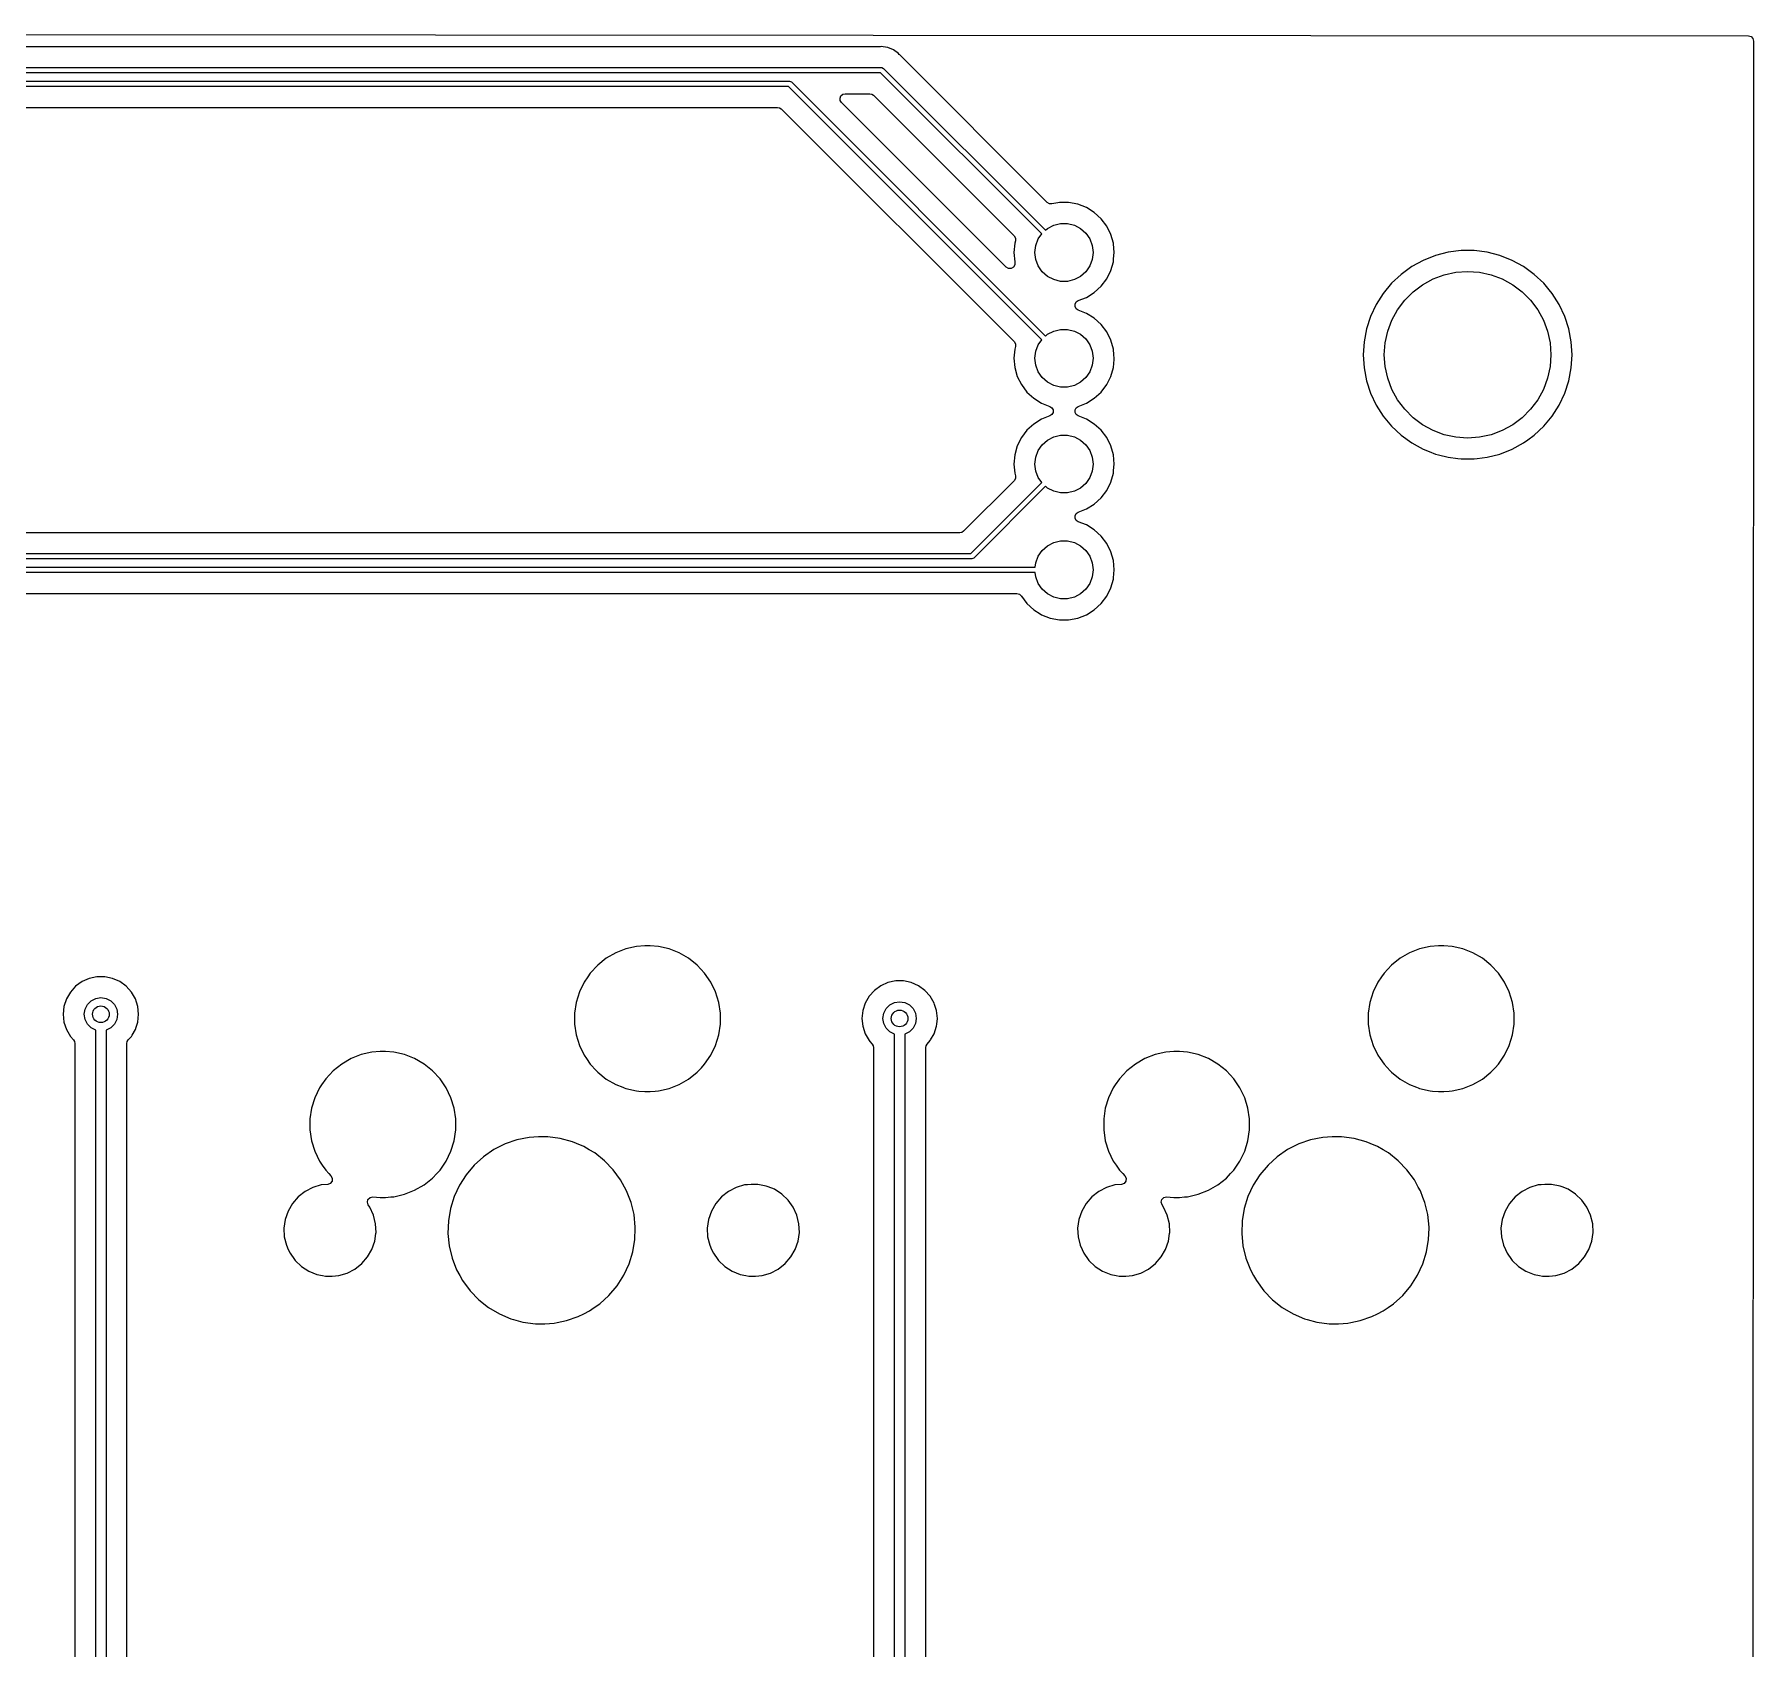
# Model space of a CAD drawing. Extents: x 30 to 259, y -142 to -25.
# Drawn here: x 217.61 to 258.88, y -63.62 to -24.86 of the extents above; entities that cross this region are included whole.
import ezdxf

# ---------------------------------------------------------------- set-up
doc = ezdxf.new("R2010")
doc.units = 0
doc.layers.add('BLACK', color=7, linetype='CONTINUOUS')

msp = doc.modelspace()

# ---------------------------------------------------------------- linework, layer by layer
at = {"layer": 'BLACK', "linetype": 'CONTINUOUS'}
for p, q in [((237.905, -25.161), (124.221, -25.161)), ((209.859, -24.864), (258.751, -24.9004)), ((237.921, -25.1599), (237.905, -25.161)), ((237.95, -25.1561), (237.921, -25.1599)), ((237.987, -25.161), (237.95, -25.1561)), ((238.097, -25.1755), (237.987, -25.161)), ((258.751, -24.9004), (258.813, -24.9171)), ((258.813, -24.9171), (258.858, -24.9624)), ((258.858, -24.9624), (258.875, -25.0244)), ((258.875, -25.0244), (258.875, -27.3999)), ((238.234, -25.2323), (238.097, -25.1755)), ((238.352, -25.3227), (238.234, -25.2323)), ((238.37, -25.3459), (238.352, -25.3227)), ((238.381, -25.3581), (238.37, -25.3459)), ((241.923, -28.9005), (238.381, -25.3581)), ((31.6, -25.6615), (237.95, -25.6615)), ((237.924, -25.7885), (31.6263, -25.7885)), ((31.7354, -25.9885), (235.737, -25.9885)), ((235.737, -25.9885), (235.782, -26.0071)), ((241.79, -29.6547), (237.924, -25.7885)), ((237.95, -25.6615), (237.995, -25.6801)), ((237.995, -25.6801), (241.881, -29.5666)), ((235.711, -26.1155), (31.7618, -26.1155)), ((241.79, -32.1947), (235.711, -26.1155)), ((235.782, -26.0071), (241.881, -32.1066)), ((236.949, -26.3936), (236.971, -26.3401)), ((236.953, -26.4513), (236.949, -26.3936)), ((236.971, -26.3401), (237.015, -26.3025)), ((237.015, -26.3025), (237.071, -26.289)), ((237.071, -26.289), (237.665, -26.289)), ((237.665, -26.289), (237.712, -26.2984)), ((237.712, -26.2984), (237.753, -26.3253)), ((237.753, -26.3253), (241.126, -29.6989)), ((202.2, -26.616), (235.452, -26.616)), ((235.452, -26.616), (235.499, -26.6254)), ((235.499, -26.6254), (235.54, -26.6523)), ((235.54, -26.6523), (241.126, -32.2389)), ((236.983, -26.5007), (236.953, -26.4513)), ((240.938, -30.4554), (236.983, -26.5007)), ((258.875, -27.3999), (258.825, -121)), ((241.974, -28.9313), (241.923, -28.9005)), ((242.034, -28.9347), (241.974, -28.9313)), ((242.174, -28.9085), (242.034, -28.9347)), ((242.214, -28.901), (242.174, -28.9085)), ((242.436, -28.901), (242.214, -28.901)), ((242.655, -28.9418), (242.436, -28.901)), ((242.862, -29.0221), (242.655, -28.9418)), ((243.051, -29.1391), (242.862, -29.0221)), ((242.862, -29.0221), (242.862, -29.0221)), ((243.215, -29.2888), (243.051, -29.1391)), ((243.349, -29.4661), (243.215, -29.2888)), ((241.126, -29.6989), (241.159, -29.7555)), ((241.707, -29.7754), (241.79, -29.6547)), ((241.881, -29.5666), (241.928, -29.5251)), ((241.928, -29.5251), (242.077, -29.4469)), ((242.077, -29.4469), (242.241, -29.4066)), ((242.241, -29.4066), (242.409, -29.4066)), ((242.409, -29.4066), (242.573, -29.4469)), ((242.573, -29.4469), (242.722, -29.5251)), ((242.722, -29.5251), (242.848, -29.6368)), ((242.848, -29.6368), (242.943, -29.7754)), ((243.448, -29.665), (243.349, -29.4661)), ((243.509, -29.8787), (243.448, -29.665)), ((241.141, -29.8787), (241.121, -30.1)), ((241.121, -30.1), (241.141, -30.3213)), ((241.158, -29.8206), (241.141, -29.8787)), ((241.159, -29.7555), (241.158, -29.8206)), ((241.626, -30.1), (241.647, -29.9328)), ((241.647, -30.2672), (241.626, -30.1)), ((241.647, -29.9328), (241.707, -29.7754)), ((242.943, -29.7754), (243.003, -29.9328)), ((243.003, -29.9328), (243.023, -30.1)), ((243.023, -30.1), (243.003, -30.2672)), ((243.51, -29.8922), (243.509, -29.8787)), ((243.529, -30.1), (243.51, -29.8922)), ((243.515, -30.2509), (243.529, -30.1)), ((251.543, -30.0949), (251.238, -30.1732)), ((251.855, -30.0555), (251.543, -30.0949)), ((252.169, -30.0555), (251.855, -30.0555)), ((251.855, -30.0555), (251.855, -30.0555)), ((252.481, -30.0949), (252.169, -30.0555)), ((252.169, -30.0555), (252.169, -30.0555)), ((252.786, -30.1732), (252.481, -30.0949)), ((240.994, -30.4875), (240.938, -30.4554)), ((241.058, -30.4872), (240.994, -30.4875)), ((241.114, -30.4545), (241.058, -30.4872)), ((241.146, -30.3983), (241.114, -30.4545)), ((241.141, -30.3213), (241.145, -30.3337)), ((241.145, -30.3337), (241.146, -30.3983)), ((241.707, -30.4246), (241.647, -30.2672)), ((241.802, -30.5632), (241.707, -30.4246)), ((242.943, -30.4246), (242.848, -30.5632)), ((243.003, -30.2672), (242.943, -30.4246)), ((243.448, -30.535), (243.509, -30.3213)), ((243.509, -30.3213), (243.515, -30.2509)), ((250.67, -30.4406), (250.415, -30.6255)), ((250.945, -30.289), (250.67, -30.4406)), ((251.238, -30.1732), (250.945, -30.289)), ((253.079, -30.289), (252.786, -30.1732)), ((253.354, -30.4406), (253.079, -30.289)), ((253.609, -30.6255), (253.354, -30.4406)), ((241.928, -30.6749), (241.802, -30.5632)), ((242.077, -30.7531), (241.928, -30.6749)), ((242.241, -30.7934), (242.077, -30.7531)), ((242.409, -30.7934), (242.241, -30.7934)), ((242.573, -30.7531), (242.409, -30.7934)), ((242.722, -30.6749), (242.573, -30.7531)), ((242.848, -30.5632), (242.722, -30.6749)), ((243.051, -31.0609), (243.215, -30.9112)), ((243.215, -30.9112), (243.349, -30.7339)), ((243.349, -30.7339), (243.448, -30.535)), ((243.349, -30.7339), (243.349, -30.7339)), ((243.349, -30.7339), (243.349, -30.7339)), ((250.186, -30.8409), (249.985, -31.0833)), ((250.415, -30.6255), (250.186, -30.8409)), ((250.702, -31.0445), (250.931, -30.8735)), ((250.931, -30.8735), (251.181, -30.7367)), ((251.181, -30.7367), (251.449, -30.637)), ((251.449, -30.637), (251.727, -30.5764)), ((251.727, -30.5764), (252.012, -30.556)), ((252.012, -30.556), (252.297, -30.5764)), ((252.297, -30.5764), (252.575, -30.637)), ((252.575, -30.637), (252.843, -30.7367)), ((252.843, -30.7367), (253.093, -30.8735)), ((253.093, -30.8735), (253.322, -31.0445)), ((253.838, -30.8409), (253.609, -30.6255)), ((253.967, -30.9964), (253.838, -30.8409)), ((242.589, -31.3405), (242.616, -31.2882)), ((242.589, -31.3995), (242.589, -31.3405)), ((242.616, -31.2882), (242.664, -31.2544)), ((242.664, -31.2544), (242.862, -31.1779)), ((242.862, -31.1779), (243.051, -31.0609)), ((249.816, -31.349), (249.682, -31.6337)), ((249.985, -31.0833), (249.816, -31.349)), ((250.329, -31.4747), (250.501, -31.2463)), ((250.501, -31.2463), (250.702, -31.0445)), ((253.322, -31.0445), (253.523, -31.2463)), ((253.523, -31.2463), (253.695, -31.4747)), ((254.039, -31.0833), (253.967, -30.9964)), ((254.208, -31.349), (254.039, -31.0833)), ((254.342, -31.6337), (254.208, -31.349)), ((242.616, -31.4518), (242.589, -31.3995)), ((242.664, -31.4856), (242.616, -31.4518)), ((242.862, -31.5621), (242.664, -31.4856)), ((243.051, -31.6791), (242.862, -31.5621)), ((243.215, -31.8288), (243.051, -31.6791)), ((249.682, -31.6337), (249.585, -31.9329)), ((250.093, -31.9925), (250.193, -31.7252)), ((250.193, -31.7252), (250.329, -31.4747)), ((253.695, -31.4747), (253.831, -31.7252)), ((253.831, -31.7252), (253.931, -31.9925)), ((254.439, -31.9329), (254.342, -31.6337)), ((241.881, -32.1066), (241.928, -32.0651)), ((241.928, -32.0651), (242.077, -31.9869)), ((242.077, -31.9869), (242.241, -31.9466)), ((242.241, -31.9466), (242.409, -31.9466)), ((242.409, -31.9466), (242.573, -31.9869)), ((242.573, -31.9869), (242.722, -32.0651)), ((242.722, -32.0651), (242.848, -32.1768)), ((242.848, -32.1768), (242.943, -32.3154)), ((243.349, -32.0061), (243.215, -31.8288)), ((243.448, -32.205), (243.349, -32.0061)), ((249.585, -31.9329), (249.526, -32.242)), ((250.032, -32.2714), (250.093, -31.9925)), ((253.931, -31.9925), (253.992, -32.2714)), ((254.498, -32.242), (254.439, -31.9329)), ((241.141, -32.4187), (241.121, -32.64)), ((241.126, -32.2389), (241.159, -32.2955)), ((241.158, -32.3606), (241.141, -32.4187)), ((241.159, -32.2955), (241.158, -32.3606)), ((241.626, -32.64), (241.647, -32.4728)), ((241.647, -32.4728), (241.707, -32.3154)), ((241.707, -32.3154), (241.79, -32.1947)), ((242.943, -32.3154), (243.003, -32.4728)), ((243.003, -32.4728), (243.023, -32.64)), ((243.509, -32.4187), (243.448, -32.205)), ((243.521, -32.556), (243.509, -32.4187)), ((243.509, -32.4187), (243.509, -32.4187)), ((243.529, -32.64), (243.521, -32.556)), ((249.526, -32.242), (249.507, -32.556)), ((249.507, -32.556), (249.526, -32.87)), ((250.012, -32.556), (250.032, -32.2714)), ((250.032, -32.8406), (250.012, -32.556)), ((253.992, -32.2714), (254.012, -32.556)), ((254.012, -32.556), (253.992, -32.8406)), ((254.517, -32.556), (254.498, -32.242)), ((254.498, -32.87), (254.517, -32.556)), ((241.121, -32.64), (241.141, -32.8613)), ((241.141, -32.8613), (241.202, -33.075)), ((241.647, -32.8072), (241.626, -32.64)), ((241.707, -32.9646), (241.647, -32.8072)), ((241.802, -33.1032), (241.707, -32.9646)), ((242.943, -32.9646), (242.848, -33.1032)), ((243.003, -32.8072), (242.943, -32.9646)), ((243.023, -32.64), (243.003, -32.8072)), ((243.448, -33.075), (243.509, -32.8613)), ((243.509, -32.8613), (243.526, -32.6705)), ((243.526, -32.6705), (243.529, -32.64)), ((249.526, -32.87), (249.585, -33.1791)), ((250.093, -33.1195), (250.032, -32.8406)), ((253.992, -32.8406), (253.931, -33.1195)), ((254.439, -33.1791), (254.498, -32.87)), ((241.202, -33.075), (241.301, -33.2739)), ((241.301, -33.2739), (241.435, -33.4512)), ((241.928, -33.2149), (241.802, -33.1032)), ((242.077, -33.2931), (241.928, -33.2149)), ((242.241, -33.3334), (242.077, -33.2931)), ((242.409, -33.3334), (242.241, -33.3334)), ((242.573, -33.2931), (242.409, -33.3334)), ((242.722, -33.2149), (242.573, -33.2931)), ((242.848, -33.1032), (242.722, -33.2149)), ((243.215, -33.4512), (243.349, -33.2739)), ((243.349, -33.2739), (243.448, -33.075)), ((243.349, -33.2739), (243.349, -33.2739)), ((243.349, -33.2739), (243.349, -33.2739)), ((249.585, -33.1791), (249.682, -33.4783)), ((250.193, -33.3868), (250.093, -33.1195)), ((250.329, -33.6373), (250.193, -33.3868)), ((253.831, -33.3868), (253.695, -33.6373)), ((253.931, -33.1195), (253.831, -33.3868)), ((254.342, -33.4783), (254.439, -33.1791)), ((241.435, -33.4512), (241.599, -33.6009)), ((241.599, -33.6009), (241.788, -33.7179)), ((241.788, -33.7179), (241.986, -33.7944)), ((241.986, -33.7944), (242.034, -33.8282)), ((242.034, -33.8282), (242.061, -33.8805)), ((242.589, -33.8805), (242.616, -33.8282)), ((242.616, -33.8282), (242.664, -33.7944)), ((242.664, -33.7944), (242.862, -33.7179)), ((242.862, -33.7179), (243.051, -33.6009)), ((243.051, -33.6009), (243.215, -33.4512)), ((249.682, -33.4783), (249.816, -33.763)), ((249.816, -33.763), (249.985, -34.0287)), ((250.501, -33.8657), (250.329, -33.6373)), ((253.695, -33.6373), (253.523, -33.8657)), ((254.039, -34.0287), (254.208, -33.763)), ((254.208, -33.763), (254.342, -33.4783)), ((241.599, -34.2191), (241.435, -34.3688)), ((241.788, -34.1021), (241.599, -34.2191)), ((241.986, -34.0256), (241.788, -34.1021)), ((242.034, -33.9918), (241.986, -34.0256)), ((242.061, -33.9395), (242.034, -33.9918)), ((242.061, -33.8805), (242.061, -33.9395)), ((242.589, -33.9395), (242.589, -33.8805)), ((242.616, -33.9918), (242.589, -33.9395)), ((242.664, -34.0256), (242.616, -33.9918)), ((242.862, -34.1021), (242.664, -34.0256)), ((243.051, -34.2191), (242.862, -34.1021)), ((242.862, -34.1021), (242.862, -34.1021)), ((243.215, -34.3688), (243.051, -34.2191)), ((249.985, -34.0287), (250.186, -34.2711)), ((250.702, -34.0675), (250.501, -33.8657)), ((250.931, -34.2385), (250.702, -34.0675)), ((251.181, -34.3753), (250.931, -34.2385)), ((253.093, -34.2385), (252.843, -34.3753)), ((253.322, -34.0675), (253.093, -34.2385)), ((253.523, -33.8657), (253.322, -34.0675)), ((253.838, -34.2711), (254.039, -34.0287)), ((241.301, -34.5461), (241.202, -34.745)), ((241.435, -34.3688), (241.301, -34.5461)), ((241.802, -34.7168), (241.928, -34.6051)), ((241.928, -34.6051), (242.077, -34.5269)), ((242.077, -34.5269), (242.241, -34.4866)), ((242.241, -34.4866), (242.409, -34.4866)), ((242.409, -34.4866), (242.573, -34.5269)), ((242.573, -34.5269), (242.722, -34.6051)), ((242.722, -34.6051), (242.848, -34.7168)), ((243.349, -34.5461), (243.215, -34.3688)), ((243.448, -34.745), (243.349, -34.5461)), ((250.186, -34.2711), (250.415, -34.4865)), ((250.415, -34.4865), (250.67, -34.6714)), ((251.449, -34.475), (251.181, -34.3753)), ((251.727, -34.5356), (251.449, -34.475)), ((252.012, -34.556), (251.727, -34.5356)), ((252.297, -34.5356), (252.012, -34.556)), ((252.575, -34.475), (252.297, -34.5356)), ((252.843, -34.3753), (252.575, -34.475)), ((253.354, -34.6714), (253.453, -34.6002)), ((253.453, -34.6002), (253.609, -34.4865)), ((253.609, -34.4865), (253.838, -34.2711)), ((253.838, -34.2711), (253.838, -34.2711)), ((253.838, -34.2711), (253.838, -34.2711)), ((241.141, -34.9587), (241.121, -35.18)), ((241.202, -34.745), (241.141, -34.9587)), ((241.626, -35.18), (241.647, -35.0128)), ((241.647, -35.0128), (241.707, -34.8554)), ((241.707, -34.8554), (241.802, -34.7168)), ((242.848, -34.7168), (242.943, -34.8554)), ((242.943, -34.8554), (243.003, -35.0128)), ((243.003, -35.0128), (243.023, -35.18)), ((243.509, -34.9587), (243.448, -34.745)), ((243.529, -35.18), (243.509, -34.9587)), ((243.509, -34.9587), (243.509, -34.9587)), ((250.67, -34.6714), (250.803, -34.745)), ((250.803, -34.745), (250.945, -34.823)), ((250.945, -34.823), (251.092, -34.8809)), ((251.092, -34.8809), (251.238, -34.9388)), ((251.238, -34.9388), (251.315, -34.9587)), ((251.315, -34.9587), (251.543, -35.0171)), ((251.543, -35.0171), (251.775, -35.0465)), ((251.775, -35.0465), (251.855, -35.0565)), ((251.855, -35.0565), (251.855, -35.0565)), ((251.855, -35.0565), (252.169, -35.0565)), ((252.169, -35.0565), (252.239, -35.0477)), ((252.169, -35.0565), (252.169, -35.0565)), ((252.239, -35.0477), (252.481, -35.0171)), ((252.481, -35.0171), (252.786, -34.9388)), ((252.786, -34.9388), (253.079, -34.823)), ((253.079, -34.823), (253.354, -34.6714)), ((241.121, -35.18), (241.141, -35.4013)), ((241.141, -35.4013), (241.158, -35.4594)), ((241.158, -35.4594), (241.159, -35.5245)), ((241.647, -35.3472), (241.626, -35.18)), ((241.707, -35.5046), (241.647, -35.3472)), ((243.003, -35.3472), (242.943, -35.5046)), ((243.023, -35.18), (243.003, -35.3472)), ((243.448, -35.615), (243.509, -35.4013)), ((243.509, -35.4013), (243.515, -35.3335)), ((243.515, -35.3335), (243.529, -35.18)), ((241.126, -35.581), (239.915, -36.7927)), ((240.086, -37.3295), (241.79, -35.6253)), ((241.881, -35.7134), (240.157, -37.4379)), ((241.159, -35.5245), (241.126, -35.581)), ((241.79, -35.6253), (241.707, -35.5046)), ((241.928, -35.7549), (241.881, -35.7134)), ((242.077, -35.8331), (241.928, -35.7549)), ((242.241, -35.8734), (242.077, -35.8331)), ((242.409, -35.8734), (242.241, -35.8734)), ((242.573, -35.8331), (242.409, -35.8734)), ((242.722, -35.7549), (242.573, -35.8331)), ((242.848, -35.6432), (242.722, -35.7549)), ((242.943, -35.5046), (242.848, -35.6432)), ((243.215, -35.9912), (243.349, -35.8139)), ((243.349, -35.8139), (243.448, -35.615)), ((243.349, -35.8139), (243.349, -35.8139)), ((243.349, -35.8139), (243.349, -35.8139)), ((242.664, -36.3344), (242.862, -36.2579)), ((242.862, -36.2579), (243.051, -36.1409)), ((243.051, -36.1409), (243.215, -35.9912)), ((242.589, -36.4205), (242.616, -36.3682)), ((242.589, -36.4795), (242.589, -36.4205)), ((242.616, -36.5318), (242.589, -36.4795)), ((242.616, -36.3682), (242.664, -36.3344)), ((242.664, -36.5656), (242.616, -36.5318)), ((242.862, -36.6421), (242.664, -36.5656)), ((243.051, -36.7591), (242.862, -36.6421)), ((242.862, -36.6421), (242.862, -36.6421)), ((239.827, -36.829), (212.165, -36.829)), ((239.874, -36.8196), (239.827, -36.829)), ((239.915, -36.7927), (239.874, -36.8196)), ((241.928, -37.1451), (242.077, -37.0669)), ((242.077, -37.0669), (242.241, -37.0266)), ((242.241, -37.0266), (242.409, -37.0266)), ((242.409, -37.0266), (242.573, -37.0669)), ((242.573, -37.0669), (242.722, -37.1451)), ((243.215, -36.9088), (243.051, -36.7591)), ((243.349, -37.0861), (243.215, -36.9088)), ((243.448, -37.285), (243.349, -37.0861)), ((240.112, -37.4565), (211.88, -37.4565)), ((211.907, -37.3295), (240.086, -37.3295)), ((240.157, -37.4379), (240.112, -37.4565)), ((241.647, -37.5528), (241.707, -37.3954)), ((241.707, -37.3954), (241.802, -37.2568)), ((241.802, -37.2568), (241.928, -37.1451)), ((242.722, -37.1451), (242.848, -37.2568)), ((242.848, -37.2568), (242.943, -37.3954)), ((242.943, -37.3954), (243.003, -37.5528)), ((243.509, -37.4987), (243.448, -37.285)), ((243.529, -37.72), (243.509, -37.4987)), ((243.509, -37.4987), (243.509, -37.4987)), ((241.634, -37.7835), (211.745, -37.7835)), ((211.771, -37.6565), (241.634, -37.6565)), ((241.634, -37.6565), (241.647, -37.5528)), ((241.647, -37.8872), (241.634, -37.7835)), ((241.707, -38.0446), (241.647, -37.8872)), ((243.003, -37.8872), (242.943, -38.0446)), ((243.003, -37.5528), (243.023, -37.72)), ((243.023, -37.72), (243.003, -37.8872)), ((243.448, -38.155), (243.509, -37.9413)), ((243.509, -37.9413), (243.512, -37.9092)), ((243.512, -37.9092), (243.529, -37.72)), ((211.79, -38.284), (241.19, -38.284)), ((241.19, -38.284), (241.255, -38.3026)), ((241.255, -38.3026), (241.294, -38.3452)), ((241.294, -38.3452), (241.294, -38.3447)), ((241.294, -38.3447), (241.299, -38.3508)), ((241.299, -38.3508), (241.301, -38.3527)), ((241.301, -38.3527), (241.301, -38.3539)), ((241.301, -38.3539), (241.435, -38.5312)), ((241.802, -38.1832), (241.707, -38.0446)), ((241.928, -38.2949), (241.802, -38.1832)), ((242.077, -38.3731), (241.928, -38.2949)), ((242.722, -38.2949), (242.573, -38.3731)), ((242.848, -38.1832), (242.722, -38.2949)), ((242.943, -38.0446), (242.848, -38.1832)), ((243.215, -38.5312), (243.349, -38.3539)), ((243.349, -38.3539), (243.448, -38.155)), ((243.349, -38.3539), (243.349, -38.3539)), ((243.349, -38.3539), (243.349, -38.3539)), ((241.435, -38.5312), (241.599, -38.6809)), ((241.599, -38.6809), (241.753, -38.776)), ((241.753, -38.776), (241.788, -38.7979)), ((242.241, -38.4134), (242.077, -38.3731)), ((242.409, -38.4134), (242.241, -38.4134)), ((242.573, -38.3731), (242.409, -38.4134)), ((242.862, -38.7979), (243.051, -38.6809)), ((243.051, -38.6809), (243.215, -38.5312)), ((241.788, -38.7979), (241.995, -38.8782)), ((241.995, -38.8782), (242.214, -38.919)), ((242.214, -38.919), (242.436, -38.919)), ((242.436, -38.919), (242.655, -38.8782)), ((242.436, -38.919), (242.436, -38.919)), ((242.655, -38.8782), (242.862, -38.7979)), ((231.566, -46.9134), (231.339, -47.0446)), ((231.81, -46.8176), (231.566, -46.9134)), ((232.066, -46.7592), (231.81, -46.8176)), ((232.262, -46.7445), (232.066, -46.7592)), ((232.393, -46.7445), (232.262, -46.7445)), ((232.262, -46.7445), (232.262, -46.7445)), ((232.589, -46.7592), (232.393, -46.7445)), ((232.393, -46.7445), (232.393, -46.7445)), ((232.845, -46.8176), (232.589, -46.7592)), ((233.089, -46.9134), (232.845, -46.8176)), ((233.316, -47.0446), (233.089, -46.9134)), ((250.616, -46.9134), (250.389, -47.0446)), ((250.86, -46.8176), (250.616, -46.9134)), ((251.116, -46.7592), (250.86, -46.8176)), ((251.312, -46.7445), (251.116, -46.7592)), ((251.443, -46.7445), (251.312, -46.7445)), ((251.312, -46.7445), (251.312, -46.7445)), ((251.639, -46.7592), (251.443, -46.7445)), ((251.443, -46.7445), (251.443, -46.7445)), ((251.895, -46.8176), (251.639, -46.7592)), ((252.139, -46.9134), (251.895, -46.8176)), ((252.366, -47.0446), (252.139, -46.9134)), ((230.955, -47.4005), (230.894, -47.4895)), ((231.134, -47.2082), (230.955, -47.4005)), ((231.339, -47.0446), (231.134, -47.2082)), ((233.521, -47.2082), (233.316, -47.0446)), ((233.316, -47.0446), (233.316, -47.0446)), ((233.7, -47.4005), (233.521, -47.2082)), ((233.521, -47.2082), (233.521, -47.2082)), ((233.521, -47.2082), (233.521, -47.2082)), ((233.848, -47.6173), (233.7, -47.4005)), ((233.7, -47.4005), (233.7, -47.4005)), ((233.7, -47.4005), (233.7, -47.4005)), ((250.005, -47.4005), (249.944, -47.4895)), ((250.184, -47.2082), (250.005, -47.4005)), ((250.389, -47.0446), (250.184, -47.2082)), ((252.571, -47.2082), (252.366, -47.0446)), ((252.366, -47.0446), (252.366, -47.0446)), ((252.75, -47.4005), (252.571, -47.2082)), ((252.571, -47.2082), (252.571, -47.2082)), ((252.571, -47.2082), (252.571, -47.2082)), ((252.898, -47.6173), (252.75, -47.4005)), ((252.75, -47.4005), (252.75, -47.4005)), ((252.75, -47.4005), (252.75, -47.4005)), ((218.477, -47.8578), (218.383, -48.0217)), ((218.604, -47.7171), (218.477, -47.8578)), ((218.757, -47.6058), (218.604, -47.7171)), ((218.93, -47.5289), (218.757, -47.6058)), ((219.115, -47.4895), (218.93, -47.5289)), ((219.305, -47.4895), (219.115, -47.4895)), ((219.115, -47.4895), (219.115, -47.4895)), ((219.49, -47.5289), (219.305, -47.4895)), ((219.305, -47.4895), (219.305, -47.4895)), ((219.663, -47.6058), (219.49, -47.5289)), ((219.816, -47.7171), (219.663, -47.6058)), ((219.943, -47.8578), (219.816, -47.7171)), ((220.037, -48.0217), (219.943, -47.8578)), ((230.693, -47.8537), (230.616, -48.1044)), ((230.807, -47.6173), (230.693, -47.8537)), ((230.894, -47.4895), (230.807, -47.6173)), ((233.962, -47.8537), (233.848, -47.6173)), ((234.039, -48.1044), (233.962, -47.8537)), ((237.774, -47.8171), (237.647, -47.9578)), ((237.927, -47.7058), (237.774, -47.8171)), ((238.1, -47.6289), (237.927, -47.7058)), ((238.285, -47.5895), (238.1, -47.6289)), ((238.475, -47.5895), (238.285, -47.5895)), ((238.285, -47.5895), (238.285, -47.5895)), ((238.66, -47.6289), (238.475, -47.5895)), ((238.475, -47.5895), (238.475, -47.5895)), ((238.833, -47.7058), (238.66, -47.6289)), ((238.986, -47.8171), (238.833, -47.7058)), ((239.113, -47.9578), (238.986, -47.8171)), ((249.743, -47.8537), (249.666, -48.1044)), ((249.857, -47.6173), (249.743, -47.8537)), ((249.944, -47.4895), (249.857, -47.6173)), ((253.012, -47.8537), (252.898, -47.6173)), ((253.089, -48.1044), (253.012, -47.8537)), ((218.324, -48.2017), (218.305, -48.39)), ((218.383, -48.0217), (218.324, -48.2017)), ((218.81, -48.39), (218.83, -48.2664)), ((218.83, -48.2664), (218.886, -48.1549)), ((218.886, -48.1549), (218.975, -48.0664)), ((218.975, -48.0664), (219.086, -48.0096)), ((219.086, -48.0096), (219.21, -47.99)), ((219.21, -47.99), (219.334, -48.0096)), ((219.334, -48.0096), (219.445, -48.0664)), ((219.445, -48.0664), (219.534, -48.1549)), ((219.534, -48.1549), (219.59, -48.2664)), ((219.59, -48.2664), (219.61, -48.39)), ((220.062, -48.0978), (220.037, -48.0217)), ((220.096, -48.2017), (220.062, -48.0978)), ((220.115, -48.39), (220.096, -48.2017)), ((230.616, -48.1044), (230.577, -48.3638)), ((234.078, -48.3638), (234.039, -48.1044)), ((237.553, -48.1217), (237.494, -48.3017)), ((237.647, -47.9578), (237.553, -48.1217)), ((238, -48.3664), (238.056, -48.2549)), ((238.056, -48.2549), (238.145, -48.1664)), ((238.145, -48.1664), (238.256, -48.1096)), ((238.256, -48.1096), (238.38, -48.09)), ((238.38, -48.09), (238.504, -48.1096)), ((238.504, -48.1096), (238.615, -48.1664)), ((238.615, -48.1664), (238.704, -48.2549)), ((238.704, -48.2549), (238.76, -48.3664)), ((239.207, -48.1217), (239.113, -47.9578)), ((239.217, -48.1517), (239.207, -48.1217)), ((239.266, -48.3017), (239.217, -48.1517)), ((249.666, -48.1044), (249.627, -48.3638)), ((253.128, -48.3638), (253.089, -48.1044)), ((218.305, -48.39), (218.324, -48.5783)), ((218.324, -48.5783), (218.383, -48.7583)), ((218.83, -48.5136), (218.81, -48.39)), ((218.886, -48.6251), (218.83, -48.5136)), ((218.975, -48.7136), (218.886, -48.6251)), ((219.534, -48.6251), (219.445, -48.7136)), ((219.59, -48.5136), (219.534, -48.6251)), ((219.61, -48.39), (219.59, -48.5136)), ((220.057, -48.6983), (220.08, -48.6262)), ((220.08, -48.6262), (220.096, -48.5783)), ((220.096, -48.5783), (220.115, -48.39)), ((230.577, -48.3638), (230.577, -48.6262)), ((230.577, -48.6262), (230.616, -48.8856)), ((234.039, -48.8856), (234.078, -48.6262)), ((234.078, -48.6262), (234.078, -48.3638)), ((237.494, -48.3017), (237.475, -48.49)), ((237.475, -48.49), (237.494, -48.6783)), ((237.494, -48.6783), (237.553, -48.8583)), ((237.98, -48.49), (238, -48.3664)), ((238, -48.6136), (237.98, -48.49)), ((238.056, -48.7251), (238, -48.6136)), ((238.76, -48.6136), (238.704, -48.7251)), ((238.76, -48.3664), (238.78, -48.49)), ((238.78, -48.49), (238.76, -48.6136)), ((239.207, -48.8583), (239.266, -48.6783)), ((239.285, -48.49), (239.266, -48.3017)), ((239.266, -48.6783), (239.271, -48.6262)), ((239.271, -48.6262), (239.285, -48.49)), ((249.627, -48.3638), (249.627, -48.6262)), ((249.627, -48.6262), (249.666, -48.8856)), ((253.089, -48.8856), (253.128, -48.6262)), ((253.128, -48.6262), (253.128, -48.3638)), ((218.383, -48.7583), (218.477, -48.9222)), ((218.477, -48.9222), (218.477, -48.9222)), ((218.477, -48.9222), (218.553, -49.0057)), ((218.553, -49.0057), (218.576, -49.0442)), ((218.576, -49.0442), (218.584, -49.0887)), ((218.584, -49.0887), (218.584, -66.8313)), ((219.085, -48.7697), (218.975, -48.7136)), ((219.085, -67.1503), (219.085, -48.7697)), ((219.445, -48.7136), (219.335, -48.7697)), ((219.335, -48.7697), (219.335, -67.1503)), ((219.835, -49.0887), (219.844, -49.0442)), ((219.835, -53.5224), (219.835, -49.0887)), ((219.844, -49.0442), (219.867, -49.0057)), ((219.867, -49.0057), (219.943, -48.9222)), ((219.943, -48.9222), (219.96, -48.8922)), ((219.96, -48.8922), (220.037, -48.7583)), ((220.037, -48.7583), (220.057, -48.6983)), ((230.616, -48.8856), (230.693, -49.1363)), ((233.962, -49.1363), (234.039, -48.8856)), ((237.553, -48.8583), (237.647, -49.0222)), ((237.647, -49.0222), (237.664, -49.0411)), ((237.664, -49.0411), (237.723, -49.1057)), ((238.145, -48.8136), (238.056, -48.7251)), ((238.255, -48.8697), (238.145, -48.8136)), ((238.255, -67.1771), (238.255, -48.8697)), ((238.615, -48.8136), (238.505, -48.8697)), ((238.505, -48.8697), (238.505, -67.231)), ((238.704, -48.7251), (238.615, -48.8136)), ((239.037, -49.1057), (239.113, -49.0222)), ((239.113, -49.0222), (239.122, -49.0057)), ((239.122, -49.0057), (239.207, -48.8583)), ((239.207, -48.8583), (239.207, -48.8583)), ((249.666, -48.8856), (249.743, -49.1363)), ((253.012, -49.1363), (253.089, -48.8856)), ((225.216, -49.4534), (224.989, -49.5846)), ((225.46, -49.3576), (225.216, -49.4534)), ((225.716, -49.2992), (225.46, -49.3576)), ((225.912, -49.2845), (225.716, -49.2992)), ((226.043, -49.2845), (225.912, -49.2845)), ((225.912, -49.2845), (225.912, -49.2845)), ((226.239, -49.2992), (226.043, -49.2845)), ((226.043, -49.2845), (226.043, -49.2845)), ((226.495, -49.3576), (226.239, -49.2992)), ((226.739, -49.4534), (226.495, -49.3576)), ((226.966, -49.5846), (226.739, -49.4534)), ((230.693, -49.1363), (230.807, -49.3727)), ((230.807, -49.3727), (230.862, -49.4534)), ((230.862, -49.4534), (230.955, -49.5895)), ((233.7, -49.5895), (233.848, -49.3727)), ((233.848, -49.3727), (233.962, -49.1363)), ((237.723, -49.1057), (237.746, -49.1442)), ((237.746, -49.1442), (237.754, -49.1887)), ((237.754, -49.1887), (237.754, -66.7901)), ((239.005, -49.1887), (239.014, -49.1442)), ((239.005, -53.5224), (239.005, -49.1887)), ((239.014, -49.1442), (239.037, -49.1057)), ((244.266, -49.4534), (244.039, -49.5846)), ((244.51, -49.3576), (244.266, -49.4534)), ((244.766, -49.2992), (244.51, -49.3576)), ((244.962, -49.2845), (244.766, -49.2992)), ((245.093, -49.2845), (244.962, -49.2845)), ((244.962, -49.2845), (244.962, -49.2845)), ((245.289, -49.2992), (245.093, -49.2845)), ((245.093, -49.2845), (245.093, -49.2845)), ((245.545, -49.3576), (245.289, -49.2992)), ((245.789, -49.4534), (245.545, -49.3576)), ((246.016, -49.5846), (245.789, -49.4534)), ((249.743, -49.1363), (249.857, -49.3727)), ((249.857, -49.3727), (249.912, -49.4534)), ((249.912, -49.4534), (250.005, -49.5895)), ((252.75, -49.5895), (252.898, -49.3727)), ((252.898, -49.3727), (253.012, -49.1363)), ((224.784, -49.7482), (224.605, -49.9405)), ((224.989, -49.5846), (224.784, -49.7482)), ((227.171, -49.7482), (226.966, -49.5846)), ((226.966, -49.5846), (226.966, -49.5846)), ((227.35, -49.9405), (227.171, -49.7482)), ((227.171, -49.7482), (227.171, -49.7482)), ((227.171, -49.7482), (227.171, -49.7482)), ((230.955, -49.5895), (231.102, -49.7482)), ((231.102, -49.7482), (231.134, -49.7818)), ((231.134, -49.7818), (231.339, -49.9454)), ((233.316, -49.9454), (233.521, -49.7818)), ((233.521, -49.7818), (233.621, -49.6748)), ((233.621, -49.6748), (233.7, -49.5895)), ((233.7, -49.5895), (233.7, -49.5895)), ((233.7, -49.5895), (233.7, -49.5895)), ((243.834, -49.7482), (243.655, -49.9405)), ((244.039, -49.5846), (243.834, -49.7482)), ((246.221, -49.7482), (246.016, -49.5846)), ((246.016, -49.5846), (246.016, -49.5846)), ((246.4, -49.9405), (246.221, -49.7482)), ((246.221, -49.7482), (246.221, -49.7482)), ((246.221, -49.7482), (246.221, -49.7482)), ((250.005, -49.5895), (250.152, -49.7482)), ((250.152, -49.7482), (250.184, -49.7818)), ((250.184, -49.7818), (250.389, -49.9454)), ((252.366, -49.9454), (252.571, -49.7818)), ((252.571, -49.7818), (252.671, -49.6748)), ((252.671, -49.6748), (252.75, -49.5895)), ((252.75, -49.5895), (252.75, -49.5895)), ((252.75, -49.5895), (252.75, -49.5895)), ((224.457, -50.1573), (224.343, -50.3937)), ((224.505, -50.0879), (224.457, -50.1573)), ((224.605, -49.9405), (224.505, -50.0879)), ((227.498, -50.1573), (227.35, -49.9405)), ((227.35, -49.9405), (227.35, -49.9405)), ((227.35, -49.9405), (227.35, -49.9405)), ((227.612, -50.3937), (227.498, -50.1573)), ((231.339, -49.9454), (231.566, -50.0766)), ((231.566, -50.0766), (231.734, -50.1426)), ((231.734, -50.1426), (231.772, -50.1573)), ((231.772, -50.1573), (231.81, -50.1724)), ((231.81, -50.1724), (232.066, -50.2308)), ((232.066, -50.2308), (232.122, -50.235)), ((232.122, -50.235), (232.262, -50.2455)), ((232.262, -50.2455), (232.262, -50.2455)), ((232.262, -50.2455), (232.393, -50.2455)), ((232.393, -50.2455), (232.516, -50.2363)), ((232.393, -50.2455), (232.393, -50.2455)), ((232.516, -50.2363), (232.589, -50.2308)), ((232.589, -50.2308), (232.845, -50.1724)), ((232.845, -50.1724), (233.089, -50.0766)), ((233.089, -50.0766), (233.316, -49.9454)), ((243.507, -50.1573), (243.393, -50.3937)), ((243.555, -50.0879), (243.507, -50.1573)), ((243.655, -49.9405), (243.555, -50.0879)), ((246.548, -50.1573), (246.4, -49.9405)), ((246.4, -49.9405), (246.4, -49.9405)), ((246.4, -49.9405), (246.4, -49.9405)), ((246.662, -50.3937), (246.548, -50.1573)), ((250.389, -49.9454), (250.616, -50.0766)), ((250.616, -50.0766), (250.784, -50.1426)), ((250.784, -50.1426), (250.822, -50.1573)), ((250.822, -50.1573), (250.86, -50.1724)), ((250.86, -50.1724), (251.116, -50.2308)), ((251.116, -50.2308), (251.172, -50.235)), ((251.172, -50.235), (251.312, -50.2455)), ((251.312, -50.2455), (251.312, -50.2455)), ((251.312, -50.2455), (251.443, -50.2455)), ((251.443, -50.2455), (251.566, -50.2363)), ((251.443, -50.2455), (251.443, -50.2455)), ((251.566, -50.2363), (251.639, -50.2308)), ((251.639, -50.2308), (251.895, -50.1724)), ((251.895, -50.1724), (252.139, -50.0766)), ((252.139, -50.0766), (252.366, -49.9454)), ((224.266, -50.6444), (224.227, -50.9038)), ((224.343, -50.3937), (224.266, -50.6444)), ((227.689, -50.6444), (227.612, -50.3937)), ((227.728, -50.9038), (227.689, -50.6444)), ((243.316, -50.6444), (243.277, -50.9038)), ((243.393, -50.3937), (243.316, -50.6444)), ((246.739, -50.6444), (246.662, -50.3937)), ((246.778, -50.9038), (246.739, -50.6444)), ((224.227, -50.9038), (224.227, -51.1662)), ((227.728, -51.1662), (227.728, -50.9038)), ((243.277, -50.9038), (243.277, -51.1662)), ((246.778, -51.1662), (246.778, -50.9038)), ((224.227, -51.1662), (224.266, -51.4256)), ((224.266, -51.4256), (224.343, -51.6763)), ((227.612, -51.6763), (227.689, -51.4256)), ((227.689, -51.4256), (227.728, -51.1662)), ((228.909, -51.5041), (228.641, -51.6396)), ((229.193, -51.4055), (228.909, -51.5041)), ((229.488, -51.3456), (229.193, -51.4055)), ((229.712, -51.3306), (229.488, -51.3456)), ((229.938, -51.3306), (229.712, -51.3306)), ((229.712, -51.3306), (229.712, -51.3306)), ((230.236, -51.3707), (229.938, -51.3306)), ((230.525, -51.45), (230.236, -51.3707)), ((230.236, -51.3707), (230.236, -51.3707)), ((230.236, -51.3707), (230.236, -51.3707)), ((230.621, -51.4906), (230.525, -51.45)), ((230.802, -51.5673), (230.621, -51.4906)), ((230.931, -51.6439), (230.802, -51.5673)), ((243.277, -51.1662), (243.316, -51.4256)), ((243.316, -51.4256), (243.393, -51.6763)), ((246.662, -51.6763), (246.739, -51.4256)), ((246.739, -51.4256), (246.778, -51.1662)), ((247.959, -51.5041), (247.691, -51.6396)), ((248.243, -51.4055), (247.959, -51.5041)), ((248.538, -51.3456), (248.243, -51.4055)), ((248.762, -51.3306), (248.538, -51.3456)), ((248.988, -51.3306), (248.762, -51.3306)), ((248.762, -51.3306), (248.762, -51.3306)), ((249.286, -51.3707), (248.988, -51.3306)), ((249.575, -51.45), (249.286, -51.3707)), ((249.286, -51.3707), (249.286, -51.3707)), ((249.286, -51.3707), (249.286, -51.3707)), ((249.671, -51.4906), (249.575, -51.45)), ((249.852, -51.5673), (249.671, -51.4906)), ((249.981, -51.6439), (249.852, -51.5673)), ((224.343, -51.6763), (224.457, -51.9127)), ((224.457, -51.9127), (224.524, -52.0112)), ((227.35, -52.1295), (227.498, -51.9127)), ((227.498, -51.9127), (227.612, -51.6763)), ((228.393, -51.8097), (228.171, -52.0112)), ((228.641, -51.6396), (228.393, -51.8097)), ((231.061, -51.7205), (230.931, -51.6439)), ((231.296, -51.9067), (231.061, -51.7205)), ((231.061, -51.7205), (231.061, -51.7205)), ((231.061, -51.7205), (231.061, -51.7205)), ((231.505, -52.1227), (231.296, -51.9067)), ((243.393, -51.6763), (243.507, -51.9127)), ((243.507, -51.9127), (243.574, -52.0112)), ((246.4, -52.1295), (246.548, -51.9127)), ((246.548, -51.9127), (246.662, -51.6763)), ((247.443, -51.8097), (247.221, -52.0112)), ((247.691, -51.6396), (247.443, -51.8097)), ((250.111, -51.7205), (249.981, -51.6439)), ((250.346, -51.9067), (250.111, -51.7205)), ((250.111, -51.7205), (250.111, -51.7205)), ((250.111, -51.7205), (250.111, -51.7205)), ((250.555, -52.1227), (250.346, -51.9067)), ((224.524, -52.0112), (224.605, -52.1295)), ((224.605, -52.1295), (224.684, -52.2146)), ((224.684, -52.2146), (224.732, -52.266)), ((224.757, -52.3945), (224.716, -52.449)), ((224.732, -52.266), (224.763, -52.3267)), ((224.763, -52.3267), (224.757, -52.3945)), ((226.966, -52.4854), (227.171, -52.3218)), ((227.171, -52.3218), (227.271, -52.2148)), ((227.271, -52.2148), (227.35, -52.1295)), ((227.35, -52.1295), (227.35, -52.1295)), ((227.35, -52.1295), (227.35, -52.1295)), ((227.977, -52.2407), (227.815, -52.494)), ((228.171, -52.0112), (227.977, -52.2407)), ((231.684, -52.3646), (231.505, -52.1227)), ((231.778, -52.5369), (231.684, -52.3646)), ((243.574, -52.0112), (243.655, -52.1295)), ((243.655, -52.1295), (243.734, -52.2146)), ((243.734, -52.2146), (243.782, -52.266)), ((243.807, -52.3945), (243.766, -52.449)), ((243.782, -52.266), (243.813, -52.3267)), ((243.813, -52.3267), (243.807, -52.3945)), ((246.016, -52.4854), (246.221, -52.3218)), ((246.221, -52.3218), (246.321, -52.2148)), ((246.321, -52.2148), (246.4, -52.1295)), ((246.4, -52.1295), (246.4, -52.1295)), ((246.4, -52.1295), (246.4, -52.1295)), ((247.027, -52.2407), (246.865, -52.494)), ((247.221, -52.0112), (247.027, -52.2407)), ((250.734, -52.3646), (250.555, -52.1227)), ((250.828, -52.5369), (250.734, -52.3646)), ((223.944, -52.7743), (223.806, -52.9332)), ((224.109, -52.6442), (223.944, -52.7743)), ((224.296, -52.5478), (224.109, -52.6442)), ((224.498, -52.4886), (224.296, -52.5478)), ((224.653, -52.4738), (224.498, -52.4886)), ((224.716, -52.449), (224.653, -52.4738)), ((225.62, -52.8352), (225.67, -52.7868)), ((225.67, -52.7868), (225.738, -52.7724)), ((225.738, -52.7724), (225.912, -52.7855)), ((225.912, -52.7855), (225.912, -52.7855)), ((225.912, -52.7855), (226.043, -52.7855)), ((226.043, -52.7855), (226.166, -52.7763)), ((226.043, -52.7855), (226.043, -52.7855)), ((226.166, -52.7763), (226.239, -52.7708)), ((226.239, -52.7708), (226.495, -52.7124)), ((226.495, -52.7124), (226.739, -52.6166)), ((226.739, -52.6166), (226.966, -52.4854)), ((227.688, -52.7665), (227.599, -53.0535)), ((227.815, -52.494), (227.688, -52.7665)), ((231.828, -52.6281), (231.778, -52.5369)), ((231.889, -52.7868), (231.828, -52.6281)), ((231.936, -52.9086), (231.889, -52.7868)), ((234.104, -52.7743), (233.966, -52.9332)), ((234.269, -52.6442), (234.104, -52.7743)), ((234.456, -52.5478), (234.269, -52.6442)), ((234.658, -52.4886), (234.456, -52.5478)), ((234.728, -52.4819), (234.658, -52.4886)), ((234.815, -52.4736), (234.728, -52.4819)), ((234.973, -52.4736), (234.815, -52.4736)), ((235.179, -52.5134), (234.973, -52.4736)), ((234.973, -52.4736), (234.973, -52.4736)), ((235.228, -52.533), (235.179, -52.5134)), ((235.179, -52.5134), (235.179, -52.5134)), ((235.179, -52.5134), (235.179, -52.5134)), ((235.374, -52.5916), (235.228, -52.533)), ((235.551, -52.7053), (235.374, -52.5916)), ((235.704, -52.8505), (235.551, -52.7053)), ((235.551, -52.7053), (235.551, -52.7053)), ((235.551, -52.7053), (235.551, -52.7053)), ((242.994, -52.7743), (242.856, -52.9332)), ((243.159, -52.6442), (242.994, -52.7743)), ((243.346, -52.5478), (243.159, -52.6442)), ((243.548, -52.4886), (243.346, -52.5478)), ((243.703, -52.4738), (243.548, -52.4886)), ((243.766, -52.449), (243.703, -52.4738)), ((244.67, -52.8352), (244.72, -52.7868)), ((244.72, -52.7868), (244.788, -52.7724)), ((244.788, -52.7724), (244.962, -52.7855)), ((244.962, -52.7855), (244.962, -52.7855)), ((244.962, -52.7855), (245.093, -52.7855)), ((245.093, -52.7855), (245.216, -52.7763)), ((245.093, -52.7855), (245.093, -52.7855)), ((245.216, -52.7763), (245.289, -52.7708)), ((245.289, -52.7708), (245.545, -52.7124)), ((245.545, -52.7124), (245.789, -52.6166)), ((245.789, -52.6166), (246.016, -52.4854)), ((246.738, -52.7665), (246.649, -53.0535)), ((246.865, -52.494), (246.738, -52.7665)), ((250.878, -52.6281), (250.828, -52.5369)), ((250.939, -52.7868), (250.878, -52.6281)), ((250.986, -52.9086), (250.939, -52.7868)), ((253.154, -52.7743), (253.016, -52.9332)), ((253.319, -52.6442), (253.154, -52.7743)), ((253.506, -52.5478), (253.319, -52.6442)), ((253.708, -52.4886), (253.506, -52.5478)), ((253.778, -52.4819), (253.708, -52.4886)), ((253.865, -52.4736), (253.778, -52.4819)), ((254.023, -52.4736), (253.865, -52.4736)), ((254.229, -52.5134), (254.023, -52.4736)), ((254.023, -52.4736), (254.023, -52.4736)), ((254.278, -52.533), (254.229, -52.5134)), ((254.229, -52.5134), (254.229, -52.5134)), ((254.229, -52.5134), (254.229, -52.5134)), ((254.424, -52.5916), (254.278, -52.533)), ((254.601, -52.7053), (254.424, -52.5916)), ((254.754, -52.8505), (254.601, -52.7053)), ((254.601, -52.7053), (254.601, -52.7053)), ((254.601, -52.7053), (254.601, -52.7053)), ((223.701, -53.1154), (223.632, -53.3142)), ((223.806, -52.9332), (223.701, -53.1154)), ((225.605, -52.9026), (225.62, -52.8352)), ((225.627, -52.968), (225.605, -52.9026)), ((225.666, -53.0218), (225.627, -52.968)), ((225.753, -53.2131), (225.666, -53.0218)), ((225.666, -53.0218), (225.666, -53.0218)), ((225.666, -53.0218), (225.666, -53.0218)), ((225.803, -53.4175), (225.753, -53.2131)), ((227.599, -53.0535), (227.549, -53.3498)), ((232.006, -53.2009), (231.936, -52.9086)), ((232.036, -53.4998), (232.006, -53.2009)), ((233.861, -53.1154), (233.792, -53.3142)), ((233.966, -52.9332), (233.861, -53.1154)), ((235.826, -53.0218), (235.704, -52.8505)), ((235.704, -52.8505), (235.704, -52.8505)), ((235.913, -53.2131), (235.826, -53.0218)), ((235.826, -53.0218), (235.826, -53.0218)), ((235.826, -53.0218), (235.826, -53.0218)), ((235.963, -53.4175), (235.913, -53.2131)), ((242.751, -53.1154), (242.682, -53.3142)), ((242.856, -52.9332), (242.751, -53.1154)), ((244.655, -52.9026), (244.67, -52.8352)), ((244.677, -52.968), (244.655, -52.9026)), ((244.716, -53.0218), (244.677, -52.968)), ((244.803, -53.2131), (244.716, -53.0218)), ((244.716, -53.0218), (244.716, -53.0218)), ((244.716, -53.0218), (244.716, -53.0218)), ((244.853, -53.4175), (244.803, -53.2131)), ((246.649, -53.0535), (246.599, -53.3498)), ((251.056, -53.2009), (250.986, -52.9086)), ((251.086, -53.4998), (251.056, -53.2009)), ((252.911, -53.1154), (252.842, -53.3142)), ((253.016, -52.9332), (252.911, -53.1154)), ((254.876, -53.0218), (254.754, -52.8505)), ((254.754, -52.8505), (254.754, -52.8505)), ((254.963, -53.2131), (254.876, -53.0218)), ((254.876, -53.0218), (254.876, -53.0218)), ((254.876, -53.0218), (254.876, -53.0218)), ((255.013, -53.4175), (254.963, -53.2131)), ((219.835, -66.8313), (219.835, -53.5224)), ((223.632, -53.3142), (223.602, -53.5224)), ((223.602, -53.5224), (223.612, -53.7325)), ((223.602, -53.5224), (223.602, -53.5224)), ((225.813, -53.6276), (225.803, -53.4175)), ((225.809, -53.6502), (225.813, -53.6276)), ((227.549, -53.3498), (227.539, -53.6502)), ((232.026, -53.8002), (232.035, -53.5224)), ((232.035, -53.5224), (232.036, -53.4998)), ((233.792, -53.3142), (233.762, -53.5224)), ((233.762, -53.5224), (233.772, -53.7325)), ((233.762, -53.5224), (233.762, -53.5224)), ((235.943, -53.8358), (235.973, -53.6276)), ((235.973, -53.6276), (235.963, -53.4175)), ((239.005, -66.9602), (239.005, -53.5224)), ((242.682, -53.3142), (242.652, -53.5224)), ((242.652, -53.5224), (242.662, -53.7325)), ((242.652, -53.5224), (242.652, -53.5224)), ((244.863, -53.6276), (244.853, -53.4175)), ((244.859, -53.6502), (244.863, -53.6276)), ((246.599, -53.3498), (246.589, -53.6502)), ((251.076, -53.8002), (251.085, -53.5224)), ((251.085, -53.5224), (251.086, -53.4998)), ((252.842, -53.3142), (252.812, -53.5224)), ((252.812, -53.5224), (252.822, -53.7325)), ((252.812, -53.5224), (252.812, -53.5224)), ((254.993, -53.8358), (255.023, -53.6276)), ((255.023, -53.6276), (255.013, -53.4175)), ((223.612, -53.7325), (223.662, -53.9369)), ((223.662, -53.9369), (223.707, -54.0346)), ((223.707, -54.0346), (223.749, -54.1282)), ((225.609, -54.2168), (225.714, -54.0346)), ((225.714, -54.0346), (225.783, -53.8358)), ((225.783, -53.8358), (225.809, -53.6502)), ((227.539, -53.6502), (227.569, -53.9491)), ((227.569, -53.9491), (227.639, -54.2414)), ((231.976, -54.0965), (232.026, -53.8002)), ((233.772, -53.7325), (233.822, -53.9369)), ((233.822, -53.9369), (233.867, -54.0346)), ((233.867, -54.0346), (233.909, -54.1282)), ((235.769, -54.2168), (235.874, -54.0346)), ((235.874, -54.0346), (235.943, -53.8358)), ((242.662, -53.7325), (242.712, -53.9369)), ((242.712, -53.9369), (242.757, -54.0346)), ((242.757, -54.0346), (242.799, -54.1282)), ((244.659, -54.2168), (244.764, -54.0346)), ((244.764, -54.0346), (244.833, -53.8358)), ((244.833, -53.8358), (244.859, -53.6502)), ((246.589, -53.6502), (246.619, -53.9491)), ((246.619, -53.9491), (246.689, -54.2414)), ((251.026, -54.0965), (251.076, -53.8002)), ((252.822, -53.7325), (252.872, -53.9369)), ((252.872, -53.9369), (252.917, -54.0346)), ((252.917, -54.0346), (252.959, -54.1282)), ((254.819, -54.2168), (254.924, -54.0346)), ((254.924, -54.0346), (254.993, -53.8358)), ((223.749, -54.1282), (223.858, -54.2812)), ((223.858, -54.2812), (223.871, -54.2995)), ((223.871, -54.2995), (224.024, -54.4447)), ((224.024, -54.4447), (224.024, -54.4447)), ((224.024, -54.4447), (224.024, -54.4447)), ((224.024, -54.4447), (224.201, -54.5584)), ((225.306, -54.5058), (225.471, -54.3757)), ((225.471, -54.3757), (225.609, -54.2168)), ((227.639, -54.2414), (227.747, -54.5219)), ((231.76, -54.656), (231.887, -54.3835)), ((231.887, -54.3835), (231.976, -54.0965)), ((233.909, -54.1282), (234.018, -54.2812)), ((234.018, -54.2812), (234.031, -54.2995)), ((234.031, -54.2995), (234.184, -54.4447)), ((234.184, -54.4447), (234.184, -54.4447)), ((234.184, -54.4447), (234.184, -54.4447)), ((234.184, -54.4447), (234.361, -54.5584)), ((235.466, -54.5058), (235.631, -54.3757)), ((235.631, -54.3757), (235.769, -54.2168)), ((242.799, -54.1282), (242.908, -54.2812)), ((242.908, -54.2812), (242.921, -54.2995)), ((242.921, -54.2995), (243.074, -54.4447)), ((243.074, -54.4447), (243.074, -54.4447)), ((243.074, -54.4447), (243.074, -54.4447)), ((243.074, -54.4447), (243.251, -54.5584)), ((244.356, -54.5058), (244.521, -54.3757)), ((244.521, -54.3757), (244.659, -54.2168)), ((246.689, -54.2414), (246.797, -54.5219)), ((250.81, -54.656), (250.937, -54.3835)), ((250.937, -54.3835), (251.026, -54.0965)), ((252.959, -54.1282), (253.068, -54.2812)), ((253.068, -54.2812), (253.081, -54.2995)), ((253.081, -54.2995), (253.234, -54.4447)), ((253.234, -54.4447), (253.234, -54.4447)), ((253.234, -54.4447), (253.234, -54.4447)), ((253.234, -54.4447), (253.411, -54.5584)), ((254.516, -54.5058), (254.681, -54.3757)), ((254.681, -54.3757), (254.819, -54.2168)), ((224.201, -54.5584), (224.201, -54.5584)), ((224.201, -54.5584), (224.396, -54.6366)), ((224.396, -54.6366), (224.525, -54.6614)), ((224.525, -54.6614), (224.602, -54.6764)), ((224.602, -54.6764), (224.602, -54.6764)), ((224.602, -54.6764), (224.76, -54.6764)), ((224.76, -54.6764), (224.917, -54.6614)), ((224.76, -54.6764), (224.76, -54.6764)), ((224.917, -54.6614), (225.119, -54.6022)), ((225.119, -54.6022), (225.306, -54.5058)), ((227.747, -54.5219), (227.824, -54.6614)), ((227.824, -54.6614), (227.891, -54.7854)), ((227.891, -54.7854), (228.07, -55.0273)), ((231.598, -54.9093), (231.76, -54.656)), ((234.361, -54.5584), (234.361, -54.5584)), ((234.361, -54.5584), (234.556, -54.6366)), ((234.556, -54.6366), (234.685, -54.6614)), ((234.685, -54.6614), (234.762, -54.6764)), ((234.762, -54.6764), (234.762, -54.6764)), ((234.762, -54.6764), (234.92, -54.6764)), ((234.92, -54.6764), (235.077, -54.6614)), ((234.92, -54.6764), (234.92, -54.6764)), ((235.077, -54.6614), (235.279, -54.6022)), ((235.279, -54.6022), (235.466, -54.5058)), ((243.251, -54.5584), (243.251, -54.5584)), ((243.251, -54.5584), (243.446, -54.6366)), ((243.446, -54.6366), (243.575, -54.6614)), ((243.575, -54.6614), (243.652, -54.6764)), ((243.652, -54.6764), (243.652, -54.6764)), ((243.652, -54.6764), (243.81, -54.6764)), ((243.81, -54.6764), (243.967, -54.6614)), ((243.81, -54.6764), (243.81, -54.6764)), ((243.967, -54.6614), (244.169, -54.6022)), ((244.169, -54.6022), (244.356, -54.5058)), ((246.797, -54.5219), (246.874, -54.6614)), ((246.874, -54.6614), (246.941, -54.7854)), ((246.941, -54.7854), (247.12, -55.0273)), ((250.648, -54.9093), (250.81, -54.656)), ((253.411, -54.5584), (253.411, -54.5584)), ((253.411, -54.5584), (253.606, -54.6366)), ((253.606, -54.6366), (253.735, -54.6614)), ((253.735, -54.6614), (253.812, -54.6764)), ((253.812, -54.6764), (253.812, -54.6764)), ((253.812, -54.6764), (253.97, -54.6764)), ((253.97, -54.6764), (254.127, -54.6614)), ((253.97, -54.6764), (253.97, -54.6764)), ((254.127, -54.6614), (254.329, -54.6022)), ((254.329, -54.6022), (254.516, -54.5058)), ((228.07, -55.0273), (228.279, -55.2433)), ((228.279, -55.2433), (228.514, -55.4295)), ((231.182, -55.3403), (231.404, -55.1388)), ((231.404, -55.1388), (231.598, -54.9093)), ((247.12, -55.0273), (247.329, -55.2433)), ((247.329, -55.2433), (247.564, -55.4295)), ((250.232, -55.3403), (250.454, -55.1388)), ((250.454, -55.1388), (250.648, -54.9093)), ((228.514, -55.4295), (228.773, -55.5827)), ((228.773, -55.5827), (229.05, -55.7)), ((229.05, -55.7), (229.05, -55.7)), ((229.05, -55.7), (229.05, -55.7)), ((229.05, -55.7), (229.114, -55.7175)), ((230.382, -55.7445), (230.666, -55.6459)), ((230.666, -55.6459), (230.8, -55.5782)), ((230.8, -55.5782), (230.934, -55.5104)), ((230.934, -55.5104), (231.052, -55.4295)), ((231.052, -55.4295), (231.182, -55.3403)), ((247.564, -55.4295), (247.823, -55.5827)), ((247.823, -55.5827), (248.1, -55.7)), ((248.1, -55.7), (248.1, -55.7)), ((248.1, -55.7), (248.1, -55.7)), ((248.1, -55.7), (248.164, -55.7175)), ((249.432, -55.7445), (249.716, -55.6459)), ((249.716, -55.6459), (249.85, -55.5782)), ((249.85, -55.5782), (249.984, -55.5104)), ((249.984, -55.5104), (250.102, -55.4295)), ((250.102, -55.4295), (250.232, -55.3403)), ((229.114, -55.7175), (229.339, -55.7793)), ((229.339, -55.7793), (229.637, -55.8194)), ((229.637, -55.8194), (229.863, -55.8194)), ((229.863, -55.8194), (230.087, -55.8044)), ((229.863, -55.8194), (229.863, -55.8194)), ((230.087, -55.8044), (230.161, -55.7894)), ((230.161, -55.7894), (230.382, -55.7445)), ((248.164, -55.7175), (248.389, -55.7793)), ((248.389, -55.7793), (248.687, -55.8194)), ((248.687, -55.8194), (248.913, -55.8194)), ((248.913, -55.8194), (249.137, -55.8044)), ((248.913, -55.8194), (248.913, -55.8194)), ((249.137, -55.8044), (249.211, -55.7894)), ((249.211, -55.7894), (249.432, -55.7445))]:
    msp.add_line(p, q, dxfattribs=at)
at = {"layer": 'BLACK'}
for centre in [(219.21, -48.39), (238.38, -48.49)]:
    msp.add_circle(centre, 0.2, dxfattribs=at)

doc.saveas('drawing.dxf')
